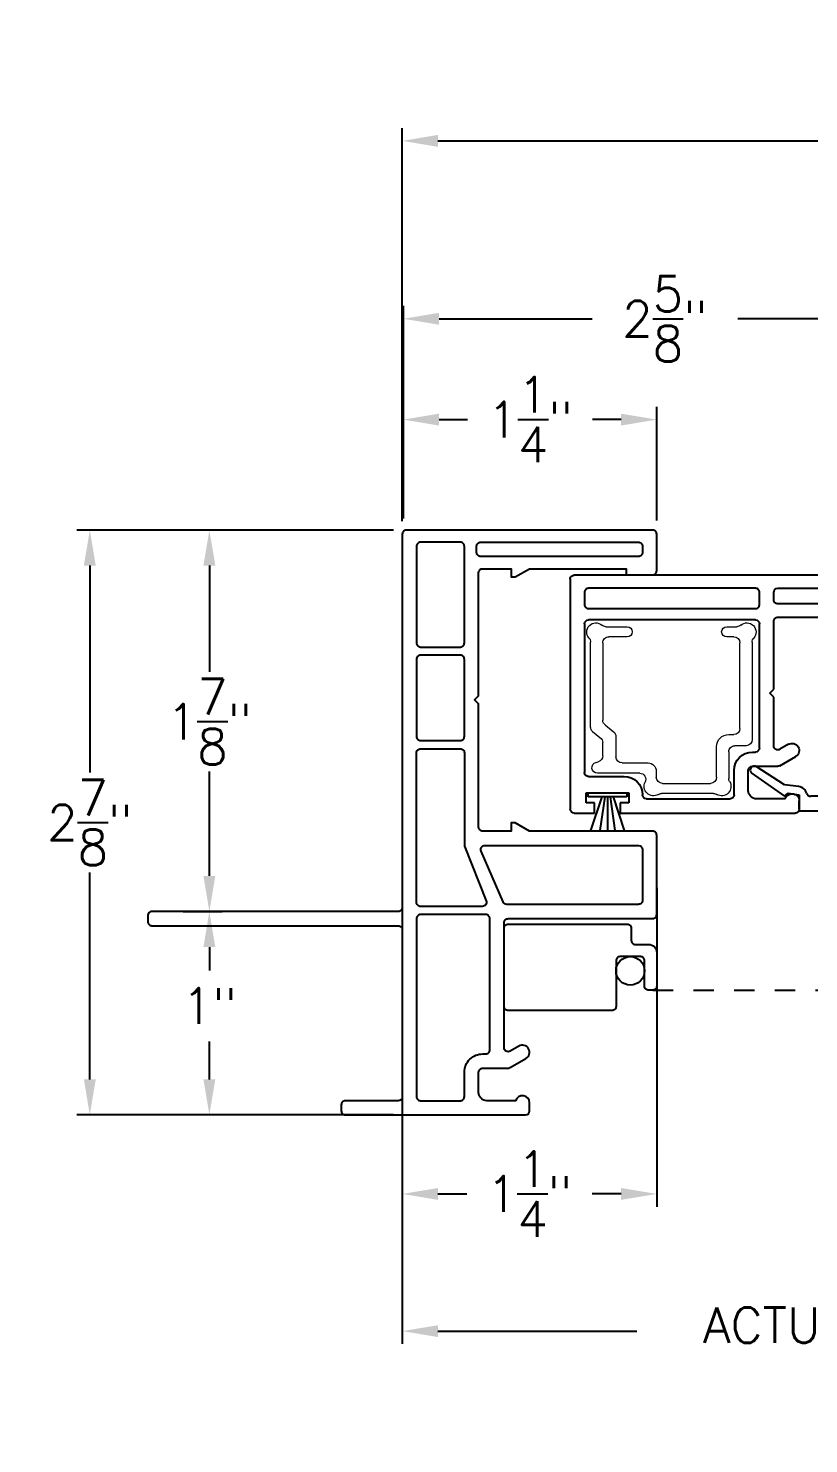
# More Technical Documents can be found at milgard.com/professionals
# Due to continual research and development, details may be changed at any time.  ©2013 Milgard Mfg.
# Model space of a CAD drawing. Extents: x 135.6 to 155, y 16.5 to 43.5.
# Drawn here: x 135.61 to 139.45, y 16.51 to 23.47 of the extents above; entities that cross this region are included whole.
import ezdxf

# ---------------------------------------------------------------- set-up
doc = ezdxf.new("R2010")
doc.units = 0
doc.header["$LTSCALE"] = 0.3
doc.header["$MEASUREMENT"] = 0
doc.linetypes.add('HIDDEN2', pattern=[0.1875, 0.125, -0.0625])
for name, color, linetype in [('HIDDEN', 1, 'HIDDEN2'), ('PART', 7, 'Continuous'), ('SCREW', 8, 'Continuous'), ('va8908gb$0$SECTION', 7, 'Continuous'), ('VX5087$0$PART', 7, 'Continuous'), ('VX5087$0$SECTION', 7, 'Continuous'), ('VX5167$0$BRKAWAY', 7, 'Continuous'), ('VX5167$0$PART', 7, 'Continuous'), ('WSFIN03$0$PART', 8, 'Continuous')]:
    doc.layers.add(name, color=color, linetype=linetype)
doc.styles.add('ARCHITECTURAL', font='simplex.shx')
doc.dimstyles.new('DIM-MMSTACKED', dxfattribs={"dimscale": 0, "dimtxt": 0.125, "dimasz": 0.125, "dimexe": 0.063, "dimexo": 0.063, "dimgap": 0.07, "dimtad": 0, "dimtih": 1, "dimtoh": 1, "dimdec": 4, "dimzin": 4, "dimdsep": 46, "dimlunit": 4, "dimtxsty": 'ARCHITECTURAL', "dimcen": 0.02, "dimclrt": 7, "dimadec": 0, "dimazin": 0, "dimtfac": 0.75, "dimtdec": 4, "dimtmove": 2, "dimatfit": 3, "dimfxl": 0, "dimfrac": 1, "dimtolj": 1, "dimtzin": 4, "dimarcsym": 0})

# ---------------------------------------------------------------- blocks, each defined once
blk = doc.blocks.new('VX5087', base_point=(0.095, 1.09))
at = {"layer": 'VX5087$0$PART'}
for p, q in [((0.983, 1.75), (1.15, 1.75)), ((0.963, 1.02), (0.963, 1.73)), ((1.17, 1.73), (1.17, 0.02)), ((0.02, 1.125), (0.06, 1.125)), ((0, 0.245), (0, 1.105)), ((0.07, 1.0565), (0.07, 0.915)), ((0.2327, 1.0297), (0.2776, 1.1076)), ((0.3382, 1.0725), (0.3137, 1.03)), ((0.23, 0.895), (0.23, 1.0197)), ((0.331, 1), (0.57, 1)), ((0.57, 1), (0.59, 0.98)), ((0.59, 0.98), (0.61, 1)), ((0.61, 1), (0.943, 1)), ((0.3, 0.895), (0.3, 0.91)), ((0.32, 0.93), (0.93, 0.93)), ((0.95, 0.91), (0.95, 0.09)), ((0.11, 0.875), (0.21, 0.875)), ((0.07, 0.375), (0.07, 0.785)), ((0.09, 0.805), (0.21, 0.805)), ((0.09, 0.355), (0.09, 0.355)), ((0.1, 0.2875), (0.0508, 0.2875)), ((0.0508, 0.2875), (0.0508, 0.245)), ((0.1, 0.0775), (0.1, 0.2875)), ((0.0508, 0.245), (0, 0.245)), ((0.18, 0.09), (0.18, 0.265)), ((0, 0.02), (0, 0.12)), ((0, 0.12), (0.05, 0.12)), ((0.05, 0.12), (0.05, 0.0775)), ((0.05, 0.0775), (0.1, 0.0775)), ((0.26, 0.07), (0.2, 0.07)), ((0.93, 0.07), (0.91, 0.07)), ((0.26, 0), (0.02, 0)), ((1.15, 0), (0.91, 0))]:
    blk.add_line(p, q, dxfattribs=at)
at = {"layer": 'VX5087$0$PART', "linetype": 'Continuous'}
for points in [[(1.048, 1), (1.085, 1, 0.414213), (1.105, 1.02), (1.105, 1.665, 0.414214), (1.085, 1.685), (1.048, 1.685, 0.414213), (1.028, 1.665), (1.028, 1.02, 0.414214)], [(1.025, 0.93), (1.085, 0.93, -0.414214), (1.105, 0.91), (1.105, 0.09, -0.414214), (1.085, 0.07), (1.025, 0.07, -0.414214), (1.005, 0.09), (1.005, 0.91, -0.414213)]]:
    blk.add_lwpolyline(points, format="xyb", close=True, dxfattribs=at)
at = {"layer": 'VX5087$0$PART'}
for centre, radius, start, end in [((0.983, 1.73), 0.02, 90.00002, 180.00002), ((1.15, 1.73), 0.02, 0.00002, 90.00002), ((0.02, 1.105), 0.02, 90.00001, 180.00002), ((0.06, 1.09), 0.035, 360, 90.00001), ((0.3079, 1.09), 0.035, 329.98996, 149.87601), ((0.06, 1.09), 0.035, 286.60146, 0), ((0.25, 1.0197), 0.02, 149.98996, 180.00001), ((0.331, 1.02), 0.02, 149.98996, 270), ((0.943, 1.02), 0.02, 270, 0.00002), ((0.11, 0.915), 0.04, 180.00002, 270.00001), ((0.32, 0.91), 0.02, 90, 180), ((0.93, 0.91), 0.02, 0.00001, 90), ((0.21, 0.895), 0.09, 270.00002, 360), ((0.21, 0.895), 0.02, 270.00001, 0.00001), ((0.09, 0.785), 0.02, 90.00002, 180.00002), ((0.09, 0.375), 0.02, 180.00002, 270), ((0.09, 0.265), 0.09, 0, 90), ((0.2, 0.09), 0.02, 180, 270.00002), ((0.93, 0.09), 0.02, 270.00002, 0.00001), ((0.02, 0.02), 0.02, 180.00001, 270.00001), ((1.15, 0.02), 0.02, 270.00001, 0.00002)]:
    blk.add_arc(centre, radius, start, end, dxfattribs=at)
at = {"layer": 'VX5087$0$SECTION'}
for p, q in [((0.91, 0.07), (0.26, 0.07)), ((0.91, 0), (0.26, 0))]:
    blk.add_line(p, q, dxfattribs=at)
blk = doc.blocks.new('WSFIN03', base_point=(1.7816, 6.9679))
at = {"layer": 'WSFIN03$0$PART', "linetype": 'Continuous'}
for p, q in [((1.7966, 6.8729), (1.7966, 7.0629)), ((1.7966, 7.0629), (1.8166, 7.0629)), ((1.8166, 7.0629), (1.8166, 6.8729)), ((1.8166, 6.9958), (1.9816, 7.0506)), ((1.8166, 6.981), (1.9816, 7.0046)), ((1.8166, 6.9679), (1.9816, 6.9679)), ((1.8166, 6.9548), (1.9816, 6.9312)), ((1.8166, 6.94), (1.9816, 6.8851)), ((1.8166, 6.8729), (1.7966, 6.8729))]:
    blk.add_line(p, q, dxfattribs=at)
at = {"layer": 'WSFIN03$0$PART'}
blk.add_line((1.8166, 6.8729), (1.8166, 6.8729), dxfattribs=at)
blk = doc.blocks.new('va8908gb')
at = {"layer": 'va8908gb$0$SECTION', "linetype": 'Continuous'}
for p, q in [((-0.0795, 0.6382), (-0.0795, 0.5972)), ((-0.0534, 0.6482), (-0.0695, 0.6482)), ((0.0565, 0.5879), (-0.0434, 0.6456)), ((-0.0695, 0.5798), (-0.0145, 0.5481)), ((0.0665, 0.0231), (0.0665, 0.5706)), ((-0.0045, 0.5308), (-0.0045, 0.0794)), ((-0.0521, 0.0206), (-0.0606, -0.0487)), ((-0.0192, -0.0315), (-0.0125, 0.0231)), ((-0.0125, 0.0231), (0.0665, 0.0231)), ((-0.0606, -0.0487), (-0.1503, -0.1878)), ((-0.1205, -0.2125), (-0.0053, -0.0493)), ((-0.0053, -0.0493), (-0.0192, -0.0315))]:
    blk.add_line(p, q, dxfattribs=at)
for centre, radius, start, end in [((-0.0695, 0.6382), 0.01, 90, 180), ((-0.0534, 0.6282), 0.02, 60, 90), ((-0.0595, 0.5972), 0.02, 180, 240), ((0.0465, 0.5706), 0.02, 0, 60), ((-0.0245, 0.5308), 0.02, 0, 60), ((-0.0245, 0.0794), 0.02, 286.54344, 0), ((-0.0054, 0.0151), 0.047, 106.54344, 173.26781), ((-0.134, -0.1985), 0.0195, 145.27738, 314.15)]:
    blk.add_arc(centre, radius, start, end, dxfattribs=at)
blk = doc.blocks.new('EX2063')
at = {"layer": 'PART', "color": 7, "linetype": 'Continuous', "lineweight": 15}
for p, q in [((-0.585, 0.6361), (-0.585, 0.5811)), ((-0.0759, 0.6661), (-0.555, 0.6661)), ((-0.53, 0.5511), (-0.53, 0.5761)), ((-0.5, 0.6061), (-0.08, 0.6061)), ((-0.05, 0.5761), (-0.05, 0.5411)), ((0, 0.5411), (0, 0.5902)), ((-0.615, 0.5511), (-0.7456, 0.5511)), ((-0.74, 0.4911), (-0.59, 0.4911)), ((-0.82, 0.4767), (-0.82, 0.2204)), ((-0.77, 0.2251), (-0.77, 0.4611)), ((-0.71, 0.1951), (-0.74, 0.1951)), ((-0.67, 0.0271), (-0.67, 0.1551)), ((-0.72, 0.1136), (-0.72, -0.0941)), ((-0.05, 0.0521), (-0.05, -0.0379)), ((0, -0.0521), (0, 0.0521)), ((-0.5403, -0.0029), (-0.64, -0.0029)), ((-0.635, -0.0679), (-0.57, -0.0679)), ((-0.4848, -0.0541), (-0.515, -0.0168)), ((-0.08, -0.0679), (-0.4595, -0.0679)), ((-0.6669, -0.1011), (-0.664, -0.0901)), ((-0.5145, -0.1191), (-0.5447, -0.0818)), ((-0.4932, -0.1279), (-0.0759, -0.1279))]:
    blk.add_line(p, q, dxfattribs=at)
for centre, radius, start, end in [((-0.555, 0.6361), 0.03, 90, 180), ((-0.0759, 0.6961), 0.03, 270, 311.69755), ((-0.026, 0.6401), 0.045, 318.30245, 131.69755), ((-0.785, 0.5161), 0.046, 58.78882, 211.21118), ((-0.615, 0.5811), 0.03, 270, 0), ((-0.5, 0.5761), 0.03, 90, 180), ((-0.08, 0.5761), 0.03, 0, 90), ((0.03, 0.5902), 0.03, 138.30245, 180), ((-0.85, 0.4767), 0.03, 0, 31.21118), ((-0.74, 0.4611), 0.03, 90, 180), ((-0.7456, 0.5811), 0.03, 238.78882, 270), ((-0.59, 0.5511), 0.06, 270, 0), ((-0.025, 0.5411), 0.025, 180, 0), ((-0.85, 0.2204), 0.03, 328.78882, 360), ((-0.74, 0.2251), 0.03, 180, 270), ((-0.785, 0.1811), 0.046, 148.78882, 297.42107), ((-0.75, 0.1136), 0.03, 0, 117.42107), ((-0.71, 0.1551), 0.04, 0, 90), ((-0.025, 0.0521), 0.025, 0, 180), ((-0.64, 0.0271), 0.03, 180, 270), ((-0.635, -0.0979), 0.03, 90, 164.87833), ((-0.57, -0.0979), 0.03, 32.56283, 90), ((-0.5403, -0.0329), 0.03, 32.56283, 90), ((-0.4595, -0.0379), 0.03, 212.56283, 270), ((-0.08, -0.0379), 0.03, 270, 0), ((0.03, -0.0521), 0.03, 180, 221.69755), ((-0.693, -0.0941), 0.027, 180, 344.87833), ((-0.4932, -0.0979), 0.03, 224.82072, 270), ((-0.0759, -0.1579), 0.03, 48.30245, 90), ((-0.026, -0.1019), 0.045, 228.30245, 41.69755)]:
    blk.add_arc(centre, radius, start, end, dxfattribs=at)
blk = doc.blocks.new('*D61')
at = {"color": 0, "lineweight": -2, "ltscale": 3.333333}
for p, q in [((137.408, 21.0046), (135.8525, 21.0046)), ((135.9155, 20.8296), (135.9155, 19.8121)), ((135.9155, 18.3046), (135.9155, 19.3221)), ((137.408, 18.1296), (135.8525, 18.1296))]:
    blk.add_line(p, q, dxfattribs=at)
at = {"color": 0, "ltscale": 3.333333}
for points in [[(135.8863, 20.8296), (135.9447, 20.8296), (135.9155, 21.0046)], [(135.8863, 18.3046), (135.9447, 18.3046), (135.9155, 18.1296)]]:
    blk.add_solid(points, dxfattribs=at)
at = {"layer": 'Defpoints', "color": 0, "ltscale": 3.333333}
for p in [(137.471, 21.0046), (135.9155, 18.1296), (137.471, 18.1296)]:
    blk.add_point(p, dxfattribs=at)
at = {"color": 7, "ltscale": 3.333333, "insert": (135.9155, 19.5671), "char_height": 0.175, "attachment_point": 5, "style": 'ARCHITECTURAL'}
blk.add_mtext('\\A1;2\\S7/8;"', dxfattribs=at)
blk = doc.blocks.new('*D63')
at = {"color": 0, "lineweight": -2, "ltscale": 3.333333}
for p, q in [((137.451, 20.9226), (137.451, 17.0041)), ((143.2115, 20.7201), (143.2115, 17.0041)), ((137.626, 17.0671), (138.6029, 17.0671)), ((143.0365, 17.0671), (142.0596, 17.0671))]:
    blk.add_line(p, q, dxfattribs=at)
at = {"color": 0, "ltscale": 3.333333}
for points in [[(137.626, 17.0962), (137.626, 17.0379), (137.451, 17.0671)], [(143.0365, 17.0962), (143.0365, 17.0379), (143.2115, 17.0671)]]:
    blk.add_solid(points, dxfattribs=at)
at = {"layer": 'Defpoints', "color": 0, "ltscale": 3.333333}
for p in [(137.451, 20.9856), (143.2115, 20.7831), (143.2115, 17.0671)]:
    blk.add_point(p, dxfattribs=at)
at = {"color": 7, "ltscale": 3.333333, "insert": (140.3312, 17.0671), "char_height": 0.175, "attachment_point": 5, "style": 'ARCHITECTURAL'}
blk.add_mtext('\\A1;ACTUAL VENT SET (AVS)', dxfattribs=at)
blk = doc.blocks.new('*D64')
at = {"color": 0, "lineweight": -2, "ltscale": 3.333333}
for p, q in [((137.4563, 21.0618), (137.4563, 22.1058)), ((140.026, 20.8261), (140.026, 22.1058)), ((137.6313, 22.0428), (138.3837, 22.0428)), ((139.851, 22.0428), (139.0987, 22.0428))]:
    blk.add_line(p, q, dxfattribs=at)
at = {"color": 0, "ltscale": 3.333333}
for points in [[(137.6313, 22.072), (137.6313, 22.0137), (137.4563, 22.0428)], [(139.851, 22.072), (139.851, 22.0137), (140.026, 22.0428)]]:
    blk.add_solid(points, dxfattribs=at)
at = {"layer": 'Defpoints', "color": 0, "ltscale": 3.333333}
for p in [(137.4563, 22.0428), (137.4563, 20.9988), (140.026, 20.7631)]:
    blk.add_point(p, dxfattribs=at)
at = {"color": 7, "ltscale": 3.333333, "insert": (138.7412, 22.0428), "char_height": 0.175, "attachment_point": 5, "style": 'ARCHITECTURAL'}
blk.add_mtext('\\A1;2\\S5/8;"', dxfattribs=at)
blk = doc.blocks.new('*D65')
at = {"color": 0, "lineweight": -2, "ltscale": 3.333333}
for p, q in [((137.4563, 21.0618), (137.4563, 21.6103)), ((138.7007, 21.0511), (138.7007, 21.6103)), ((137.6313, 21.5473), (137.771, 21.5473)), ((138.5257, 21.5473), (138.386, 21.5473))]:
    blk.add_line(p, q, dxfattribs=at)
at = {"color": 0, "ltscale": 3.333333}
for points in [[(137.6313, 21.5765), (137.6313, 21.5181), (137.4563, 21.5473)], [(138.5257, 21.5765), (138.5257, 21.5181), (138.7007, 21.5473)]]:
    blk.add_solid(points, dxfattribs=at)
at = {"layer": 'Defpoints', "color": 0, "ltscale": 3.333333}
for p in [(137.4563, 21.5473), (137.4563, 20.9988), (138.7007, 20.9881)]:
    blk.add_point(p, dxfattribs=at)
at = {"color": 7, "ltscale": 3.333333, "insert": (138.0785, 21.5473), "char_height": 0.175, "attachment_point": 5, "style": 'ARCHITECTURAL'}
blk.add_mtext('\\A1;1\\S1/4;"', dxfattribs=at)
blk = doc.blocks.new('*D66')
at = {"color": 0, "lineweight": -2, "ltscale": 3.333333}
for p, q in [((138.701, 19.2466), (138.701, 17.6783)), ((137.451, 18.0866), (137.451, 17.6783)), ((137.626, 17.7413), (137.7685, 17.7413)), ((138.526, 17.7413), (138.3835, 17.7413))]:
    blk.add_line(p, q, dxfattribs=at)
at = {"color": 0, "ltscale": 3.333333}
for points in [[(137.626, 17.7705), (137.626, 17.7122), (137.451, 17.7413)], [(138.526, 17.7705), (138.526, 17.7122), (138.701, 17.7413)]]:
    blk.add_solid(points, dxfattribs=at)
at = {"layer": 'Defpoints', "color": 0, "ltscale": 3.333333}
for p in [(138.701, 19.3096), (137.451, 18.1496), (137.451, 17.7413)]:
    blk.add_point(p, dxfattribs=at)
at = {"color": 7, "ltscale": 3.333333, "insert": (138.076, 17.7413), "char_height": 0.175, "attachment_point": 5, "style": 'ARCHITECTURAL'}
blk.add_mtext('\\A1;1\\S1/4;"', dxfattribs=at)
blk = doc.blocks.new('*D75')
at = {"color": 0, "lineweight": -2, "ltscale": 3.333333}
for p, q in [((137.451, 21.0486), (137.451, 22.9803)), ((153.7244, 21.0486), (153.7244, 22.9803)), ((137.626, 22.9173), (143.501, 22.9173)), ((153.5494, 22.9173), (147.6744, 22.9173))]:
    blk.add_line(p, q, dxfattribs=at)
at = {"color": 0, "ltscale": 3.333333}
for points in [[(137.626, 22.9465), (137.626, 22.8881), (137.451, 22.9173)], [(153.5494, 22.9465), (153.5494, 22.8881), (153.7244, 22.9173)]]:
    blk.add_solid(points, dxfattribs=at)
at = {"layer": 'Defpoints', "color": 0, "ltscale": 3.333333}
for p in [(153.7244, 22.9173), (137.451, 20.9856), (153.7244, 20.9856)]:
    blk.add_point(p, dxfattribs=at)
at = {"color": 7, "ltscale": 3.333333, "insert": (145.5877, 22.9173), "char_height": 0.175, "attachment_point": 5, "style": 'ARCHITECTURAL'}
blk.add_mtext('\\A1;ACTUAL WINDOW WIDTH (AWW)', dxfattribs=at)
blk = doc.blocks.new('VX5167', base_point=(-0.3546, 6.8123))
at = {"layer": 'VX5167$0$BRKAWAY'}
blk.add_lwpolyline([(0.5704, 6.2223, 0.414214), (0.5504, 6.2023), (0.5504, 4.9923, -0.414214), (0.5304, 4.9723), (0.5004, 4.9723, -0.414214), (0.4804, 4.9923), (0.4804, 6.2023, 0.414214), (0.4604, 6.2223)], format="xyb", dxfattribs=at)
at = {"layer": 'VX5167$0$PART'}
blk.add_lwpolyline([(0.4604, 6.2223), (-0.3596, 6.2223, 0.414214), (-0.3796, 6.2023), (-0.3796, 5.9423, -0.414214), (-0.3996, 5.9223), (-0.4296, 5.9223, -0.414214), (-0.4496, 5.9423), (-0.4496, 6.8273, -0.414213), (-0.4296, 6.8473), (-0.3896, 6.8473, -0.86489), (-0.3796, 6.7788), (-0.3796, 6.6373, 0.414214), (-0.3396, 6.5973), (-0.2396, 6.5973, 0.414214), (-0.2196, 6.6173), (-0.2196, 6.7421, -0.131697), (-0.2169, 6.7521), (-0.172, 6.8299, -0.999006), (-0.1114, 6.7948), (-0.1359, 6.7523, 0.577409), (-0.1186, 6.7223), (0.4954, 6.7223, 0.414214), (0.5154, 6.7423), (0.5154, 7.4523, -0.414214), (0.5354, 7.4723), (0.9254, 7.4723, -0.414214), (0.9454, 7.4523), (0.9454, 6.8473), (0.9854, 6.7773), (0.9854, 6.7573), (0.9454, 6.7573), (0.9454, 6.6173, 0.414214), (0.9654, 6.5973), (1.5704, 6.5973), (1.5904, 6.5773), (1.6104, 6.5973), (2.2154, 6.5973, 0.414213), (2.2354, 6.6173), (2.2354, 6.7573), (2.1954, 6.7573), (2.1954, 6.7773), (2.2354, 6.8473), (2.2354, 7.3223), (2.2054, 7.3223), (2.2054, 7.4523, -0.414214), (2.2254, 7.4723), (2.4054, 7.4723, -0.414214), (2.4254, 7.4523), (2.4254, 6.2423, -0.414214), (2.4054, 6.2223), (0.5704, 6.2223)], format="xyb", dxfattribs=at)
blk.add_lwpolyline([(0.6054, 7.4023, 0.414214), (0.5854, 7.3823), (0.5854, 6.7355, 0.299454), (0.5975, 6.7171), (0.8475, 6.6093, 0.539108), (0.8754, 6.6277), (0.8754, 7.3823, 0.414213), (0.8554, 7.4023)], format="xyb", close=True, dxfattribs=at)
at = {"layer": 'VX5167$0$PART', "linetype": 'Continuous'}
for points in [[(2.3454, 7.4023), (2.3154, 7.4023, 0.414214), (2.2954, 7.3823), (2.2954, 6.6073, 0.414214), (2.3154, 6.5873), (2.3454, 6.5873, 0.414214), (2.3654, 6.6073), (2.3654, 7.3823, 0.414214)], [(-0.3796, 6.3123), (-0.3796, 6.5073, -0.414214), (-0.3596, 6.5273), (-0.2396, 6.5273, 0.414214), (-0.1496, 6.6173), (-0.1496, 6.6323, -0.414214), (-0.1296, 6.6523), (0.5154, 6.6523, -0.414214), (0.5354, 6.6323), (0.5354, 6.3123, -0.414214), (0.5154, 6.2923), (-0.3596, 6.2923, -0.414214)], [(1.3304, 6.2923, 0.414214), (1.3504, 6.3123), (1.3504, 6.5073, 0.414214), (1.3304, 6.5273), (0.8708, 6.5273), (0.6033, 6.6341, 0.539108), (0.5754, 6.6157), (0.5754, 6.3123, 0.414214), (0.5954, 6.2923)], [(1.3904, 6.3123), (1.3904, 6.5073, -0.414214), (1.4104, 6.5273), (1.7904, 6.5273, -0.414214), (1.8104, 6.5073), (1.8104, 6.3123, -0.414214), (1.7904, 6.2923), (1.4104, 6.2923, -0.414214)], [(1.8504, 6.3123), (1.8504, 6.5073, -0.414214), (1.8704, 6.5273), (2.3454, 6.5273, -0.414214), (2.3654, 6.5073), (2.3654, 6.3123, -0.414214), (2.3454, 6.2923), (1.8704, 6.2923, -0.414214)]]:
    blk.add_lwpolyline(points, format="xyb", close=True, dxfattribs=at)
blk = doc.blocks.new('*D112')
at = {"color": 0, "lineweight": -2, "ltscale": 3.333333}
for p, q in [((137.408, 21.0046), (136.4399, 21.0046)), ((136.5029, 20.8296), (136.5029, 20.3077)), ((136.5029, 19.3046), (136.5029, 19.8177)), ((136.763, 19.1296), (136.4399, 19.1296))]:
    blk.add_line(p, q, dxfattribs=at)
at = {"color": 0, "ltscale": 3.333333}
for points in [[(136.4737, 20.8296), (136.5321, 20.8296), (136.5029, 21.0046)], [(136.4737, 19.3046), (136.5321, 19.3046), (136.5029, 19.1296)]]:
    blk.add_solid(points, dxfattribs=at)
at = {"layer": 'Defpoints', "color": 0, "ltscale": 3.333333}
for p in [(137.471, 21.0046), (136.5029, 19.1296), (136.826, 19.1296)]:
    blk.add_point(p, dxfattribs=at)
at = {"color": 7, "ltscale": 3.333333, "insert": (136.5029, 20.0627), "char_height": 0.175, "attachment_point": 5, "style": 'ARCHITECTURAL'}
blk.add_mtext('\\A1;1\\S7/8;"', dxfattribs=at)
blk = doc.blocks.new('*D113')
at = {"color": 0, "lineweight": -2, "ltscale": 3.333333}
for p, q in [((136.375, 19.1296), (136.5659, 19.1296)), ((136.5029, 18.9546), (136.5029, 18.8398)), ((136.5029, 18.3046), (136.5029, 18.4914)), ((137.108, 18.1296), (136.4399, 18.1296))]:
    blk.add_line(p, q, dxfattribs=at)
at = {"color": 0, "ltscale": 3.333333}
for points in [[(136.4737, 18.9546), (136.5321, 18.9546), (136.5029, 19.1296)], [(136.4737, 18.3046), (136.5321, 18.3046), (136.5029, 18.1296)]]:
    blk.add_solid(points, dxfattribs=at)
at = {"layer": 'Defpoints', "color": 0, "ltscale": 3.333333}
for p in [(136.312, 19.1296), (136.5029, 19.1296), (137.171, 18.1296)]:
    blk.add_point(p, dxfattribs=at)
at = {"color": 7, "ltscale": 3.333333, "insert": (136.5029, 18.6656), "char_height": 0.175, "attachment_point": 5, "style": 'ARCHITECTURAL'}
blk.add_mtext('\\A1;1"', dxfattribs=at)

msp = doc.modelspace()

# ---------------------------------------------------------------- linework, layer by layer
at = {"layer": 'HIDDEN'}
msp.add_line((138.681, 18.7428), (141.6275, 18.7428), dxfattribs=at)
at = {"layer": 'PART', "color": 8, "linetype": 'Continuous'}
msp.add_lwpolyline([(138.621, 18.9078), (138.521, 18.9078, 0.414214), (138.501, 18.8878), (138.501, 18.6628, -0.414214), (138.481, 18.6428), (137.971, 18.6428, -0.414214), (137.951, 18.6628), (137.951, 19.0478, -0.414214), (137.971, 19.0678), (138.556, 19.0678, -0.414214), (138.576, 19.0478), (138.576, 18.9878, 0.414214), (138.596, 18.9678), (138.661, 18.9678, -0.414214), (138.701, 18.9278), (138.701, 18.7628, -0.414214), (138.681, 18.7428), (138.661, 18.7428, -0.414214), (138.641, 18.7628), (138.641, 18.8878, 0.414214)], format="xyb", close=True, dxfattribs=at)
msp.add_circle((138.571, 18.8378), 0.07, dxfattribs=at)

# ---------------------------------------------------------------- block references
at = {"xscale": -1, "rotation": 270}
for name, p in [('VX5167', (138.041, 18.2246)), ('VX5087', (139.366, 19.7081)), ('EX2063', (138.5037, 20.5295))]:
    msp.add_blockref(name, p, dxfattribs=at)
at = {"rotation": 270}
msp.add_blockref('va8908gb', (139.3779, 19.6913), dxfattribs=at)
at = {"layer": 'SCREW', "rotation": 270}
msp.add_blockref('WSFIN03', (138.4585, 19.7281), dxfattribs=at)

# ---------------------------------------------------------------- dimensions: what is measured, and where the dimension line sits
at = {"ltscale": 3.333333}
for base, p2, text, picture, middle in [((153.7244, 22.9173), (153.7244, 20.9856), 'ACTUAL WINDOW WIDTH (AWW)', '*D75', (145.5877, 22.9173)), ((143.2115, 17.0671), (143.2115, 20.7831), 'ACTUAL VENT SET (AVS)', '*D63', (140.3312, 17.0671))]:
    dim = msp.add_linear_dim(base=base, p1=(137.451, 20.9856), p2=p2, text=text, dimstyle='DIM-MMSTACKED', override={"dimscale": 1, "dimtxt": 0.175, "dimasz": 0.175, "dimdec": 3, "dimpost": '\\X', "dimtfac": 1, "dimtzin": 0}, dxfattribs=at)
    dim.commit()
    dim.dimension.update_dxf_attribs({"geometry": picture, "text_midpoint": middle})
for base, p1, p2, picture, middle in [((137.4563, 22.0428), (140.026, 20.7631), (137.4563, 20.9988), '*D64', (138.7412, 22.0428)), ((137.4563, 21.5473), (138.7007, 20.9881), (137.4563, 20.9988), '*D65', (138.0785, 21.5473)), ((137.451, 17.7413), (138.701, 19.3096), (137.451, 18.1496), '*D66', (138.076, 17.7413))]:
    dim = msp.add_linear_dim(base=base, p1=p1, p2=p2, dimstyle='DIM-MMSTACKED', override={"dimscale": 1, "dimtxt": 0.175, "dimasz": 0.175, "dimdec": 3, "dimpost": '\\X', "dimtfac": 1, "dimtzin": 0}, dxfattribs=at)
    dim.commit()
    dim.dimension.update_dxf_attribs({"geometry": picture, "text_midpoint": middle})
dim = msp.add_linear_dim(base=(135.9155, 18.1296), p1=(137.471, 21.0046), p2=(137.471, 18.1296), angle=90, dimstyle='DIM-MMSTACKED', override={"dimscale": 1, "dimtxt": 0.175, "dimasz": 0.175, "dimdec": 3, "dimpost": '\\X', "dimtfac": 1, "dimtzin": 0}, dxfattribs=at)
dim.commit()
dim.dimension.update_dxf_attribs({"geometry": '*D61', "text_midpoint": (135.9155, 19.5671)})
for p1, p2, picture, middle in [((137.471, 21.0046), (136.826, 19.1296), '*D112', (136.5029, 20.0627)), ((137.171, 18.1296), (136.312, 19.1296), '*D113', (136.5029, 18.6656))]:
    dim = msp.add_linear_dim(base=(136.5029, 19.1296), p1=p1, p2=p2, angle=90, dimstyle='DIM-MMSTACKED', override={"dimscale": 1, "dimtxt": 0.175, "dimasz": 0.175, "dimdec": 3, "dimpost": '\\X', "dimtfac": 1, "dimtzin": 0}, dxfattribs=at)
    dim.commit()
    dim.dimension.update_dxf_attribs({"geometry": picture, "text_midpoint": middle, "dimtype": 160})

doc.saveas('drawing.dxf')
